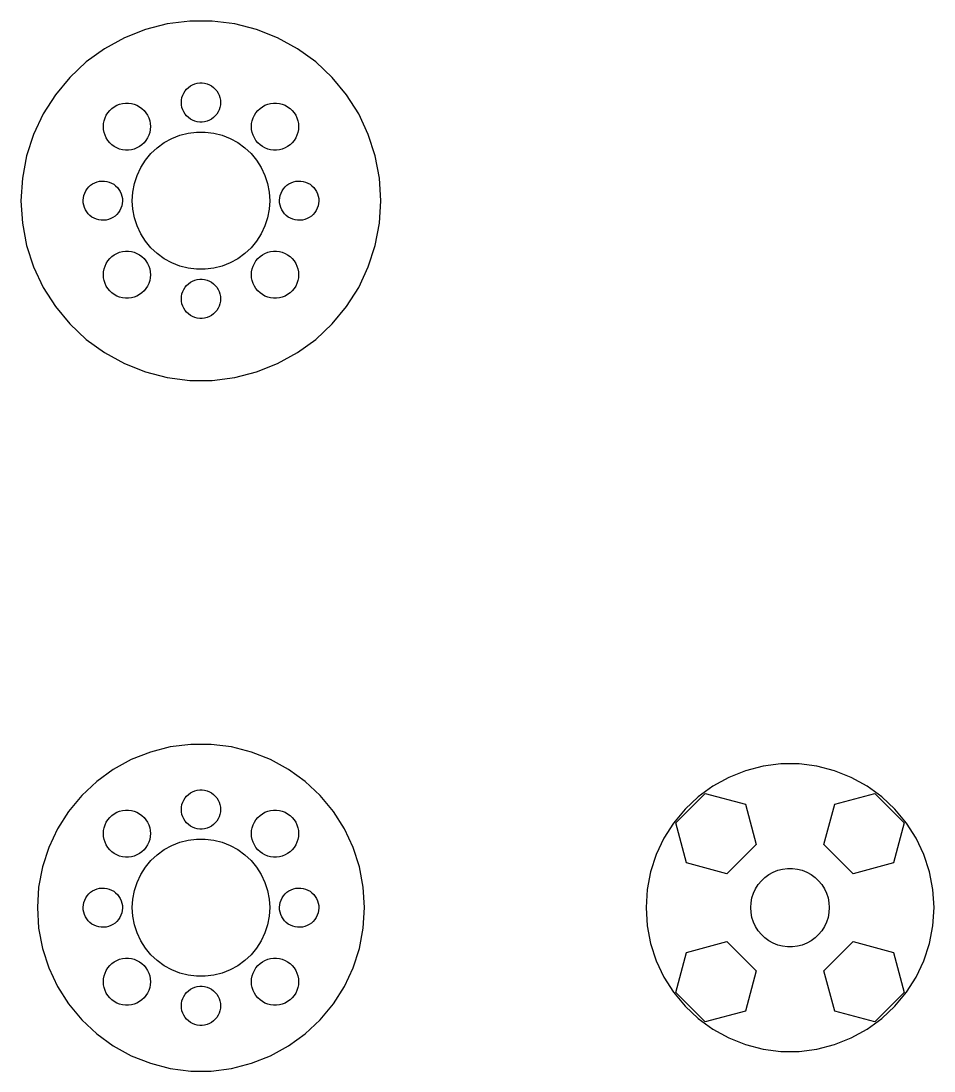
# Model space of a CAD drawing. Header units: metres. Extents: x -14 to 116, y 96 to 176.
# Drawn here: x 46.2 to 116, y 95.5 to 175.7 of the extents above; entities that cross this region are included whole.
import ezdxf

# ---------------------------------------------------------------- set-up
doc = ezdxf.new("R2010")
doc.units = ezdxf.units.M

msp = doc.modelspace()

# ---------------------------------------------------------------- linework, layer by layer
for p, q in [((59.1366, 175.723), (57.4235, 175.506)), ((60.8634, 175.723), (59.1366, 175.723)), ((62.5765, 175.506), (60.8634, 175.723)), ((55.751, 175.077), (54.1455, 174.441)), ((57.4235, 175.506), (55.751, 175.077)), ((64.249, 175.077), (62.5765, 175.506)), ((65.8545, 174.441), (64.249, 175.077)), ((54.1455, 174.441), (52.6324, 173.609)), ((67.3676, 173.609), (65.8545, 174.441)), ((52.6324, 173.609), (51.2354, 172.595)), ((68.7646, 172.595), (67.3676, 173.609)), ((51.2354, 172.595), (49.9767, 171.413)), ((70.0233, 171.413), (68.7646, 172.595)), ((49.9767, 171.413), (48.876, 170.082)), ((59.1963, 170.766), (59.3613, 170.857)), ((59.3613, 170.857), (59.5365, 170.927)), ((59.5365, 170.927), (59.7189, 170.973)), ((59.7189, 170.973), (59.9058, 170.997)), ((59.9058, 170.997), (60.0942, 170.997)), ((60.0942, 170.997), (60.2811, 170.973)), ((60.2811, 170.973), (60.4635, 170.927)), ((60.4635, 170.927), (60.6387, 170.857)), ((60.6387, 170.857), (60.8037, 170.766)), ((71.124, 170.082), (70.0233, 171.413)), ((48.876, 170.082), (47.9508, 168.624)), ((58.5471, 169.873), (58.6053, 170.052)), ((58.6053, 170.052), (58.6855, 170.223)), ((58.6855, 170.223), (58.7865, 170.382)), ((58.7865, 170.382), (58.9065, 170.527)), ((58.9065, 170.527), (59.0439, 170.656)), ((59.0439, 170.656), (59.1963, 170.766)), ((60.8037, 170.766), (60.9561, 170.656)), ((60.9561, 170.656), (61.0934, 170.527)), ((61.0934, 170.527), (61.2135, 170.382)), ((61.2135, 170.382), (61.3145, 170.223)), ((61.3145, 170.223), (61.3947, 170.052)), ((61.3947, 170.052), (61.4529, 169.873)), ((72.0492, 168.624), (71.124, 170.082)), ((53.3785, 169.177), (53.5766, 169.286)), ((53.5766, 169.286), (53.7868, 169.369)), ((53.7868, 169.369), (54.0057, 169.425)), ((54.0057, 169.425), (54.23, 169.453)), ((54.23, 169.453), (54.456, 169.453)), ((54.456, 169.453), (54.6803, 169.425)), ((54.6803, 169.425), (54.8992, 169.369)), ((54.8992, 169.369), (55.1094, 169.286)), ((55.1094, 169.286), (55.3075, 169.177)), ((58.5, 169.5), (58.5118, 169.688)), ((58.5118, 169.312), (58.5, 169.5)), ((58.5118, 169.688), (58.5471, 169.873)), ((58.5471, 169.127), (58.5118, 169.312)), ((61.4529, 169.873), (61.4882, 169.688)), ((61.4882, 169.312), (61.4529, 169.127)), ((61.4882, 169.688), (61.5, 169.5)), ((61.5, 169.5), (61.4882, 169.312)), ((64.6925, 169.177), (64.8906, 169.286)), ((64.8906, 169.286), (65.1008, 169.369)), ((65.1008, 169.369), (65.3197, 169.425)), ((65.3197, 169.425), (65.544, 169.453)), ((65.544, 169.453), (65.77, 169.453)), ((65.77, 169.453), (65.9943, 169.425)), ((65.9943, 169.425), (66.2132, 169.369)), ((66.2132, 169.369), (66.4234, 169.286)), ((66.4234, 169.286), (66.6215, 169.177)), ((47.9508, 168.624), (47.2156, 167.062)), ((52.6694, 168.32), (52.7656, 168.524)), ((52.7656, 168.524), (52.8868, 168.715)), ((52.8868, 168.715), (53.0309, 168.889)), ((53.0309, 168.889), (53.1956, 169.044)), ((53.1956, 169.044), (53.3785, 169.177)), ((55.3075, 169.177), (55.4904, 169.044)), ((55.4904, 169.044), (55.6551, 168.889)), ((55.6551, 168.889), (55.7992, 168.715)), ((55.7992, 168.715), (55.9203, 168.524)), ((55.9203, 168.524), (56.0166, 168.32)), ((58.6053, 168.948), (58.5471, 169.127)), ((58.6855, 168.777), (58.6053, 168.948)), ((58.7865, 168.618), (58.6855, 168.777)), ((58.9065, 168.473), (58.7865, 168.618)), ((59.0439, 168.344), (58.9065, 168.473)), ((61.0934, 168.473), (60.9561, 168.344)), ((61.2135, 168.618), (61.0934, 168.473)), ((61.3145, 168.777), (61.2135, 168.618)), ((61.3947, 168.948), (61.3145, 168.777)), ((61.4529, 169.127), (61.3947, 168.948)), ((63.9834, 168.32), (64.0797, 168.524)), ((64.0797, 168.524), (64.2008, 168.715)), ((64.2008, 168.715), (64.3448, 168.889)), ((64.3448, 168.889), (64.5096, 169.044)), ((64.5096, 169.044), (64.6925, 169.177)), ((66.6215, 169.177), (66.8044, 169.044)), ((66.8044, 169.044), (66.9691, 168.889)), ((66.9691, 168.889), (67.1132, 168.715)), ((67.1132, 168.715), (67.2343, 168.524)), ((67.2343, 168.524), (67.3306, 168.32)), ((72.7844, 167.062), (72.0492, 168.624)), ((52.543, 167.657), (52.5572, 167.883)), ((52.5572, 167.431), (52.543, 167.657)), ((52.5572, 167.883), (52.5995, 168.105)), ((52.5995, 168.105), (52.6694, 168.32)), ((56.0166, 168.32), (56.0864, 168.105)), ((56.0864, 168.105), (56.1288, 167.883)), ((56.1288, 167.883), (56.143, 167.657)), ((56.143, 167.657), (56.1288, 167.431)), ((59.1963, 168.234), (59.0439, 168.344)), ((59.3613, 168.143), (59.1963, 168.234)), ((59.5365, 168.073), (59.3613, 168.143)), ((59.7189, 168.027), (59.5365, 168.073)), ((59.9058, 168.003), (59.7189, 168.027)), ((60.0942, 168.003), (59.9058, 168.003)), ((60.2811, 168.027), (60.0942, 168.003)), ((60.4635, 168.073), (60.2811, 168.027)), ((60.6387, 168.143), (60.4635, 168.073)), ((60.8037, 168.234), (60.6387, 168.143)), ((60.9561, 168.344), (60.8037, 168.234)), ((63.857, 167.657), (63.8712, 167.883)), ((63.8712, 167.431), (63.857, 167.657)), ((63.8712, 167.883), (63.9135, 168.105)), ((63.9135, 168.105), (63.9834, 168.32)), ((67.3306, 168.32), (67.4005, 168.105)), ((67.4005, 168.105), (67.4428, 167.883)), ((67.4428, 167.883), (67.457, 167.657)), ((67.457, 167.657), (67.4428, 167.431)), ((47.2156, 167.062), (46.682, 165.419)), ((52.5995, 167.209), (52.5572, 167.431)), ((52.6694, 166.994), (52.5995, 167.209)), ((52.7656, 166.79), (52.6694, 166.994)), ((56.0166, 166.994), (55.9203, 166.79)), ((56.0864, 167.209), (56.0166, 166.994)), ((56.1288, 167.431), (56.0864, 167.209)), ((57.7646, 166.75), (58.3777, 166.993)), ((58.3777, 166.993), (59.0163, 167.157)), ((59.0163, 167.157), (59.6703, 167.24)), ((59.6703, 167.24), (60.3297, 167.24)), ((60.3297, 167.24), (60.9837, 167.157)), ((60.9837, 167.157), (61.6223, 166.993)), ((61.6223, 166.993), (62.2353, 166.75)), ((63.9135, 167.209), (63.8712, 167.431)), ((63.9834, 166.994), (63.9135, 167.209)), ((64.0797, 166.79), (63.9834, 166.994)), ((67.3306, 166.994), (67.2343, 166.79)), ((67.4005, 167.209), (67.3306, 166.994)), ((67.4428, 167.431), (67.4005, 167.209)), ((73.318, 165.419), (72.7844, 167.062)), ((52.8868, 166.599), (52.7656, 166.79)), ((53.0309, 166.425), (52.8868, 166.599)), ((53.1956, 166.27), (53.0309, 166.425)), ((53.3785, 166.137), (53.1956, 166.27)), ((53.5766, 166.028), (53.3785, 166.137)), ((53.7868, 165.945), (53.5766, 166.028)), ((55.1094, 166.028), (54.8992, 165.945)), ((55.3075, 166.137), (55.1094, 166.028)), ((55.4904, 166.27), (55.3075, 166.137)), ((55.6551, 166.425), (55.4904, 166.27)), ((55.7992, 166.599), (55.6551, 166.425)), ((55.9203, 166.79), (55.7992, 166.599)), ((56.1729, 165.594), (56.6535, 166.045)), ((56.6535, 166.045), (57.1869, 166.433)), ((57.1869, 166.433), (57.7646, 166.75)), ((62.2353, 166.75), (62.8131, 166.433)), ((62.8131, 166.433), (63.3465, 166.045)), ((63.3465, 166.045), (63.8271, 165.594)), ((64.2008, 166.599), (64.0797, 166.79)), ((64.3448, 166.425), (64.2008, 166.599)), ((64.5096, 166.27), (64.3448, 166.425)), ((64.6925, 166.137), (64.5096, 166.27)), ((64.8906, 166.028), (64.6925, 166.137)), ((65.1008, 165.945), (64.8906, 166.028)), ((66.4234, 166.028), (66.2132, 165.945)), ((66.6215, 166.137), (66.4234, 166.028)), ((66.8044, 166.27), (66.6215, 166.137)), ((66.9691, 166.425), (66.8044, 166.27)), ((67.1132, 166.599), (66.9691, 166.425)), ((67.2343, 166.79), (67.1132, 166.599)), ((46.682, 165.419), (46.3584, 163.723)), ((54.0057, 165.889), (53.7868, 165.945)), ((54.23, 165.861), (54.0057, 165.889)), ((54.456, 165.861), (54.23, 165.861)), ((54.6803, 165.889), (54.456, 165.861)), ((54.8992, 165.945), (54.6803, 165.889)), ((55.7527, 165.086), (56.1729, 165.594)), ((63.8271, 165.594), (64.2473, 165.086)), ((65.3197, 165.889), (65.1008, 165.945)), ((65.544, 165.861), (65.3197, 165.889)), ((65.77, 165.861), (65.544, 165.861)), ((65.9943, 165.889), (65.77, 165.861)), ((66.2132, 165.945), (65.9943, 165.889)), ((73.6416, 163.723), (73.318, 165.419)), ((55.1187, 163.933), (55.3994, 164.529)), ((55.3994, 164.529), (55.7527, 165.086)), ((64.2473, 165.086), (64.6006, 164.529)), ((64.6006, 164.529), (64.8813, 163.933)), ((46.3584, 163.723), (46.25, 162)), ((54.9149, 163.306), (55.1187, 163.933)), ((64.8813, 163.933), (65.0851, 163.306)), ((73.75, 162), (73.6416, 163.723)), ((51.201, 162.75), (51.3052, 162.907)), ((51.3052, 162.907), (51.4283, 163.049)), ((51.4283, 163.049), (51.5683, 163.176)), ((51.5683, 163.176), (51.723, 163.283)), ((51.723, 163.283), (51.8899, 163.37)), ((51.8899, 163.37), (52.0665, 163.436)), ((52.0665, 163.436), (52.2498, 163.479)), ((52.2498, 163.479), (52.4372, 163.499)), ((52.4372, 163.499), (52.6255, 163.495)), ((52.6255, 163.495), (52.8119, 163.467)), ((52.8119, 163.467), (52.9933, 163.417)), ((52.9933, 163.417), (53.1669, 163.344)), ((53.1669, 163.344), (53.3301, 163.249)), ((53.3301, 163.249), (53.4801, 163.135)), ((53.4801, 163.135), (53.6147, 163.004)), ((53.6147, 163.004), (53.7317, 162.856)), ((53.7317, 162.856), (53.8293, 162.695)), ((54.7914, 162.658), (54.9149, 163.306)), ((65.0851, 163.306), (65.2086, 162.658)), ((66.201, 162.75), (66.3052, 162.907)), ((66.3052, 162.907), (66.4283, 163.049)), ((66.4283, 163.049), (66.5683, 163.176)), ((66.5683, 163.176), (66.723, 163.283)), ((66.723, 163.283), (66.8899, 163.37)), ((66.8899, 163.37), (67.0665, 163.436)), ((67.0665, 163.436), (67.2498, 163.479)), ((67.2498, 163.479), (67.4372, 163.499)), ((67.4372, 163.499), (67.6255, 163.495)), ((67.6255, 163.495), (67.8119, 163.467)), ((67.8119, 163.467), (67.9933, 163.417)), ((67.9933, 163.417), (68.1669, 163.344)), ((68.1669, 163.344), (68.3301, 163.249)), ((68.3301, 163.249), (68.4801, 163.135)), ((68.4801, 163.135), (68.6147, 163.004)), ((68.6147, 163.004), (68.7317, 162.856)), ((68.7317, 162.856), (68.8293, 162.695)), ((51.0003, 162.031), (51.0161, 162.219)), ((51.0082, 161.843), (51.0003, 162.031)), ((51.0161, 162.219), (51.0553, 162.403)), ((51.0553, 162.403), (51.1172, 162.581)), ((51.1172, 162.581), (51.201, 162.75)), ((53.8293, 162.695), (53.9059, 162.523)), ((53.9059, 162.523), (53.9604, 162.343)), ((53.9604, 162.343), (53.9918, 162.157)), ((53.9918, 162.157), (53.9997, 161.969)), ((54.75, 162), (54.7914, 162.658)), ((65.2086, 162.658), (65.25, 162)), ((66.0003, 162.031), (66.0161, 162.219)), ((66.0082, 161.843), (66.0003, 162.031)), ((66.0161, 162.219), (66.0553, 162.403)), ((66.0553, 162.403), (66.1172, 162.581)), ((66.1172, 162.581), (66.201, 162.75)), ((68.8293, 162.695), (68.9059, 162.523)), ((68.9059, 162.523), (68.9604, 162.343)), ((68.9604, 162.343), (68.9918, 162.157)), ((68.9918, 162.157), (68.9997, 161.969)), ((46.25, 162), (46.3584, 160.277)), ((51.0396, 161.657), (51.0082, 161.843)), ((51.0941, 161.477), (51.0396, 161.657)), ((51.1707, 161.305), (51.0941, 161.477)), ((51.2683, 161.144), (51.1707, 161.305)), ((53.799, 161.25), (53.6948, 161.093)), ((53.8828, 161.419), (53.799, 161.25)), ((53.9447, 161.597), (53.8828, 161.419)), ((53.9839, 161.781), (53.9447, 161.597)), ((53.9997, 161.969), (53.9839, 161.781)), ((54.7914, 161.342), (54.75, 162)), ((54.9149, 160.694), (54.7914, 161.342)), ((65.2086, 161.342), (65.0851, 160.694)), ((65.25, 162), (65.2086, 161.342)), ((66.0396, 161.657), (66.0082, 161.843)), ((66.0941, 161.477), (66.0396, 161.657)), ((66.1707, 161.305), (66.0941, 161.477)), ((66.2683, 161.144), (66.1707, 161.305)), ((68.799, 161.25), (68.6948, 161.093)), ((68.8828, 161.419), (68.799, 161.25)), ((68.9447, 161.597), (68.8828, 161.419)), ((68.9839, 161.781), (68.9447, 161.597)), ((68.9997, 161.969), (68.9839, 161.781)), ((73.6416, 160.277), (73.75, 162)), ((51.3853, 160.996), (51.2683, 161.144)), ((51.5199, 160.865), (51.3853, 160.996)), ((51.6699, 160.751), (51.5199, 160.865)), ((51.833, 160.656), (51.6699, 160.751)), ((52.0067, 160.583), (51.833, 160.656)), ((52.1881, 160.533), (52.0067, 160.583)), ((52.3745, 160.505), (52.1881, 160.533)), ((52.5628, 160.501), (52.3745, 160.505)), ((52.7502, 160.521), (52.5628, 160.501)), ((52.9335, 160.564), (52.7502, 160.521)), ((53.1101, 160.63), (52.9335, 160.564)), ((53.277, 160.717), (53.1101, 160.63)), ((53.4317, 160.824), (53.277, 160.717)), ((53.5717, 160.951), (53.4317, 160.824)), ((53.6948, 161.093), (53.5717, 160.951)), ((55.1187, 160.067), (54.9149, 160.694)), ((65.0851, 160.694), (64.8813, 160.067)), ((66.3853, 160.996), (66.2683, 161.144)), ((66.5199, 160.865), (66.3853, 160.996)), ((66.6699, 160.751), (66.5199, 160.865)), ((66.833, 160.656), (66.6699, 160.751)), ((67.0067, 160.583), (66.833, 160.656)), ((67.1881, 160.533), (67.0067, 160.583)), ((67.3745, 160.505), (67.1881, 160.533)), ((67.5628, 160.501), (67.3745, 160.505)), ((67.7502, 160.521), (67.5628, 160.501)), ((67.9335, 160.564), (67.7502, 160.521)), ((68.1101, 160.63), (67.9335, 160.564)), ((68.277, 160.717), (68.1101, 160.63)), ((68.4317, 160.824), (68.277, 160.717)), ((68.5717, 160.951), (68.4317, 160.824)), ((68.6948, 161.093), (68.5717, 160.951)), ((46.3584, 160.277), (46.682, 158.581)), ((55.3994, 159.471), (55.1187, 160.067)), ((64.8813, 160.067), (64.6006, 159.471)), ((73.318, 158.581), (73.6416, 160.277)), ((55.7527, 158.914), (55.3994, 159.471)), ((56.1729, 158.406), (55.7527, 158.914)), ((64.2473, 158.914), (63.8271, 158.406)), ((64.6006, 159.471), (64.2473, 158.914)), ((46.682, 158.581), (47.2156, 156.938)), ((53.5766, 157.972), (53.7868, 158.055)), ((53.7868, 158.055), (54.0057, 158.111)), ((54.0057, 158.111), (54.23, 158.139)), ((54.23, 158.139), (54.456, 158.139)), ((54.456, 158.139), (54.6803, 158.111)), ((54.6803, 158.111), (54.8992, 158.055)), ((54.8992, 158.055), (55.1094, 157.972)), ((56.6535, 157.955), (56.1729, 158.406)), ((63.8271, 158.406), (63.3465, 157.955)), ((64.8906, 157.972), (65.1008, 158.055)), ((65.1008, 158.055), (65.3197, 158.111)), ((65.3197, 158.111), (65.544, 158.139)), ((65.544, 158.139), (65.77, 158.139)), ((65.77, 158.139), (65.9943, 158.111)), ((65.9943, 158.111), (66.2132, 158.055)), ((66.2132, 158.055), (66.4234, 157.972)), ((72.7844, 156.938), (73.318, 158.581)), ((52.6694, 157.006), (52.7656, 157.21)), ((52.7656, 157.21), (52.8868, 157.401)), ((52.8868, 157.401), (53.0309, 157.575)), ((53.0309, 157.575), (53.1956, 157.73)), ((53.1956, 157.73), (53.3785, 157.863)), ((53.3785, 157.863), (53.5766, 157.972)), ((55.1094, 157.972), (55.3075, 157.863)), ((55.3075, 157.863), (55.4904, 157.73)), ((55.4904, 157.73), (55.6551, 157.575)), ((55.6551, 157.575), (55.7992, 157.401)), ((55.7992, 157.401), (55.9203, 157.21)), ((55.9203, 157.21), (56.0166, 157.006)), ((57.1869, 157.567), (56.6535, 157.955)), ((57.7646, 157.25), (57.1869, 157.567)), ((58.3777, 157.007), (57.7646, 157.25)), ((62.2353, 157.25), (61.6223, 157.007)), ((62.8131, 157.567), (62.2353, 157.25)), ((63.3465, 157.955), (62.8131, 157.567)), ((63.9834, 157.006), (64.0797, 157.21)), ((64.0797, 157.21), (64.2008, 157.401)), ((64.2008, 157.401), (64.3448, 157.575)), ((64.3448, 157.575), (64.5096, 157.73)), ((64.5096, 157.73), (64.6925, 157.863)), ((64.6925, 157.863), (64.8906, 157.972)), ((66.4234, 157.972), (66.6215, 157.863)), ((66.6215, 157.863), (66.8044, 157.73)), ((66.8044, 157.73), (66.9691, 157.575)), ((66.9691, 157.575), (67.1132, 157.401)), ((67.1132, 157.401), (67.2343, 157.21)), ((67.2343, 157.21), (67.3306, 157.006)), ((47.2156, 156.938), (47.9508, 155.376)), ((52.543, 156.343), (52.5572, 156.569)), ((52.5572, 156.569), (52.5995, 156.791)), ((52.5995, 156.791), (52.6694, 157.006)), ((56.0166, 157.006), (56.0864, 156.791)), ((56.0864, 156.791), (56.1288, 156.569)), ((56.1288, 156.569), (56.143, 156.343)), ((59.0163, 156.843), (58.3777, 157.007)), ((59.6703, 156.76), (59.0163, 156.843)), ((60.3297, 156.76), (59.6703, 156.76)), ((60.9837, 156.843), (60.3297, 156.76)), ((61.6223, 157.007), (60.9837, 156.843)), ((63.857, 156.343), (63.8712, 156.569)), ((63.8712, 156.569), (63.9135, 156.791)), ((63.9135, 156.791), (63.9834, 157.006)), ((67.3306, 157.006), (67.4005, 156.791)), ((67.4005, 156.791), (67.4428, 156.569)), ((67.4428, 156.569), (67.457, 156.343)), ((72.0492, 155.376), (72.7844, 156.938)), ((52.5572, 156.117), (52.543, 156.343)), ((52.5995, 155.895), (52.5572, 156.117)), ((52.6694, 155.68), (52.5995, 155.895)), ((52.7656, 155.476), (52.6694, 155.68)), ((56.0166, 155.68), (55.9203, 155.476)), ((56.0864, 155.895), (56.0166, 155.68)), ((56.1288, 156.117), (56.0864, 155.895)), ((56.143, 156.343), (56.1288, 156.117)), ((58.9065, 155.527), (59.0439, 155.656)), ((59.0439, 155.656), (59.1963, 155.766)), ((59.1963, 155.766), (59.3613, 155.857)), ((59.3613, 155.857), (59.5365, 155.927)), ((59.5365, 155.927), (59.7189, 155.973)), ((59.7189, 155.973), (59.9058, 155.997)), ((59.9058, 155.997), (60.0942, 155.997)), ((60.0942, 155.997), (60.2811, 155.973)), ((60.2811, 155.973), (60.4635, 155.927)), ((60.4635, 155.927), (60.6387, 155.857)), ((60.6387, 155.857), (60.8037, 155.766)), ((60.8037, 155.766), (60.9561, 155.656)), ((60.9561, 155.656), (61.0934, 155.527)), ((63.8712, 156.117), (63.857, 156.343)), ((63.9135, 155.895), (63.8712, 156.117)), ((63.9834, 155.68), (63.9135, 155.895)), ((64.0797, 155.476), (63.9834, 155.68)), ((67.3306, 155.68), (67.2343, 155.476)), ((67.4005, 155.895), (67.3306, 155.68)), ((67.4428, 156.117), (67.4005, 155.895)), ((67.457, 156.343), (67.4428, 156.117)), ((47.9508, 155.376), (48.876, 153.918)), ((52.8868, 155.285), (52.7656, 155.476)), ((53.0309, 155.111), (52.8868, 155.285)), ((53.1956, 154.956), (53.0309, 155.111)), ((53.3785, 154.823), (53.1956, 154.956)), ((53.5766, 154.714), (53.3785, 154.823)), ((55.3075, 154.823), (55.1094, 154.714)), ((55.4904, 154.956), (55.3075, 154.823)), ((55.6551, 155.111), (55.4904, 154.956)), ((55.7992, 155.285), (55.6551, 155.111)), ((55.9203, 155.476), (55.7992, 155.285)), ((58.5118, 154.688), (58.5471, 154.873)), ((58.5471, 154.873), (58.6053, 155.052)), ((58.6053, 155.052), (58.6855, 155.223)), ((58.6855, 155.223), (58.7865, 155.382)), ((58.7865, 155.382), (58.9065, 155.527)), ((61.0934, 155.527), (61.2135, 155.382)), ((61.2135, 155.382), (61.3145, 155.223)), ((61.3145, 155.223), (61.3947, 155.052)), ((61.3947, 155.052), (61.4529, 154.873)), ((61.4529, 154.873), (61.4882, 154.688)), ((64.2008, 155.285), (64.0797, 155.476)), ((64.3448, 155.111), (64.2008, 155.285)), ((64.5096, 154.956), (64.3448, 155.111)), ((64.6925, 154.823), (64.5096, 154.956)), ((64.8906, 154.714), (64.6925, 154.823)), ((66.6215, 154.823), (66.4234, 154.714)), ((66.8044, 154.956), (66.6215, 154.823)), ((66.9691, 155.111), (66.8044, 154.956)), ((67.1132, 155.285), (66.9691, 155.111)), ((67.2343, 155.476), (67.1132, 155.285)), ((71.124, 153.918), (72.0492, 155.376)), ((53.7868, 154.631), (53.5766, 154.714)), ((54.0057, 154.575), (53.7868, 154.631)), ((54.23, 154.547), (54.0057, 154.575)), ((54.456, 154.547), (54.23, 154.547)), ((54.6803, 154.575), (54.456, 154.547)), ((54.8992, 154.631), (54.6803, 154.575)), ((55.1094, 154.714), (54.8992, 154.631)), ((58.5, 154.5), (58.5118, 154.688)), ((58.5118, 154.312), (58.5, 154.5)), ((58.5471, 154.127), (58.5118, 154.312)), ((58.6053, 153.948), (58.5471, 154.127)), ((61.4529, 154.127), (61.3947, 153.948)), ((61.4882, 154.312), (61.4529, 154.127)), ((61.4882, 154.688), (61.5, 154.5)), ((61.5, 154.5), (61.4882, 154.312)), ((65.1008, 154.631), (64.8906, 154.714)), ((65.3197, 154.575), (65.1008, 154.631)), ((65.544, 154.547), (65.3197, 154.575)), ((65.77, 154.547), (65.544, 154.547)), ((65.9943, 154.575), (65.77, 154.547)), ((66.2132, 154.631), (65.9943, 154.575)), ((66.4234, 154.714), (66.2132, 154.631)), ((48.876, 153.918), (49.9767, 152.587)), ((58.6855, 153.777), (58.6053, 153.948)), ((58.7865, 153.618), (58.6855, 153.777)), ((58.9065, 153.473), (58.7865, 153.618)), ((59.0439, 153.344), (58.9065, 153.473)), ((59.1963, 153.234), (59.0439, 153.344)), ((59.3613, 153.143), (59.1963, 153.234)), ((60.8037, 153.234), (60.6387, 153.143)), ((60.9561, 153.344), (60.8037, 153.234)), ((61.0934, 153.473), (60.9561, 153.344)), ((61.2135, 153.618), (61.0934, 153.473)), ((61.3145, 153.777), (61.2135, 153.618)), ((61.3947, 153.948), (61.3145, 153.777)), ((70.0233, 152.587), (71.124, 153.918)), ((49.9767, 152.587), (51.2354, 151.405)), ((59.5365, 153.073), (59.3613, 153.143)), ((59.7189, 153.027), (59.5365, 153.073)), ((59.9058, 153.003), (59.7189, 153.027)), ((60.0942, 153.003), (59.9058, 153.003)), ((60.2811, 153.027), (60.0942, 153.003)), ((60.4635, 153.073), (60.2811, 153.027)), ((60.6387, 153.143), (60.4635, 153.073)), ((68.7646, 151.405), (70.0233, 152.587)), ((51.2354, 151.405), (52.6324, 150.391)), ((67.3676, 150.391), (68.7646, 151.405)), ((52.6324, 150.391), (54.1455, 149.559)), ((65.8545, 149.559), (67.3676, 150.391)), ((54.1455, 149.559), (55.751, 148.923)), ((64.249, 148.923), (65.8545, 149.559)), ((55.751, 148.923), (57.4235, 148.494)), ((57.4235, 148.494), (59.1366, 148.277)), ((60.8634, 148.277), (62.5765, 148.494)), ((62.5765, 148.494), (64.249, 148.923)), ((59.1366, 148.277), (60.8634, 148.277)), ((59.2151, 120.475), (57.6577, 120.279)), ((60.7849, 120.475), (59.2151, 120.475)), ((62.3423, 120.279), (60.7849, 120.475)), ((56.1373, 119.888), (54.6777, 119.31)), ((57.6577, 120.279), (56.1373, 119.888)), ((63.8627, 119.888), (62.3423, 120.279)), ((65.3222, 119.31), (63.8627, 119.888)), ((54.6777, 119.31), (53.3022, 118.554)), ((66.6978, 118.554), (65.3222, 119.31)), ((102.939, 118.805), (101.601, 118.462)), ((104.309, 118.978), (102.939, 118.805)), ((105.691, 118.978), (104.309, 118.978)), ((107.061, 118.805), (105.691, 118.978)), ((108.399, 118.462), (107.061, 118.805)), ((53.3022, 118.554), (52.0322, 117.631)), ((67.9678, 117.631), (66.6978, 118.554)), ((100.316, 117.953), (99.1059, 117.288)), ((101.601, 118.462), (100.316, 117.953)), ((109.684, 117.953), (108.399, 118.462)), ((110.894, 117.288), (109.684, 117.953)), ((52.0322, 117.631), (50.8879, 116.557)), ((69.1121, 116.557), (67.9678, 117.631)), ((99.1059, 117.288), (97.9883, 116.476)), ((112.012, 116.476), (110.894, 117.288)), ((50.8879, 116.557), (49.8873, 115.347)), ((58.6855, 116.223), (58.7865, 116.382)), ((58.7865, 116.382), (58.9065, 116.527)), ((58.9065, 116.527), (59.0439, 116.656)), ((59.0439, 116.656), (59.1963, 116.766)), ((59.1963, 116.766), (59.3613, 116.857)), ((59.3613, 116.857), (59.5365, 116.927)), ((59.5365, 116.927), (59.7189, 116.973)), ((59.7189, 116.973), (59.9058, 116.997)), ((59.9058, 116.997), (60.0942, 116.997)), ((60.0942, 116.997), (60.2811, 116.973)), ((60.2811, 116.973), (60.4635, 116.927)), ((60.4635, 116.927), (60.6387, 116.857)), ((60.6387, 116.857), (60.8037, 116.766)), ((60.8037, 116.766), (60.9561, 116.656)), ((60.9561, 116.656), (61.0934, 116.527)), ((61.0934, 116.527), (61.2135, 116.382)), ((61.2135, 116.382), (61.3145, 116.223)), ((70.1127, 115.347), (69.1121, 116.557)), ((96.2776, 114.478), (98.5216, 116.722)), ((97.9883, 116.476), (96.9813, 115.53)), ((98.5216, 116.722), (101.587, 115.901)), ((108.413, 115.901), (111.478, 116.722)), ((111.478, 116.722), (113.722, 114.478)), ((113.019, 115.53), (112.012, 116.476)), ((58.5, 115.5), (58.5118, 115.688)), ((58.5118, 115.312), (58.5, 115.5)), ((58.5118, 115.688), (58.5471, 115.873)), ((58.5471, 115.873), (58.6053, 116.052)), ((58.6053, 116.052), (58.6855, 116.223)), ((61.3145, 116.223), (61.3947, 116.052)), ((61.3947, 116.052), (61.4529, 115.873)), ((61.4529, 115.873), (61.4882, 115.688)), ((61.4882, 115.688), (61.5, 115.5)), ((61.5, 115.5), (61.4882, 115.312)), ((96.9813, 115.53), (96.1008, 114.466)), ((101.587, 115.901), (102.408, 112.836)), ((107.592, 112.836), (108.413, 115.901)), ((113.899, 114.466), (113.019, 115.53)), ((49.8873, 115.347), (49.0462, 114.022)), ((52.7656, 114.524), (52.8868, 114.715)), ((52.8868, 114.715), (53.0309, 114.889)), ((53.0309, 114.889), (53.1956, 115.044)), ((53.1956, 115.044), (53.3785, 115.177)), ((53.3785, 115.177), (53.5766, 115.286)), ((53.5766, 115.286), (53.7868, 115.369)), ((53.7868, 115.369), (54.0057, 115.425)), ((54.0057, 115.425), (54.23, 115.453)), ((54.23, 115.453), (54.456, 115.453)), ((54.456, 115.453), (54.6803, 115.425)), ((54.6803, 115.425), (54.8992, 115.369)), ((54.8992, 115.369), (55.1094, 115.286)), ((55.1094, 115.286), (55.3075, 115.177)), ((55.3075, 115.177), (55.4904, 115.044)), ((55.4904, 115.044), (55.6551, 114.889)), ((55.6551, 114.889), (55.7992, 114.715)), ((55.7992, 114.715), (55.9203, 114.524)), ((58.5471, 115.127), (58.5118, 115.312)), ((58.6053, 114.948), (58.5471, 115.127)), ((58.6855, 114.777), (58.6053, 114.948)), ((58.7865, 114.618), (58.6855, 114.777)), ((61.3145, 114.777), (61.2135, 114.618)), ((61.3947, 114.948), (61.3145, 114.777)), ((61.4529, 115.127), (61.3947, 114.948)), ((61.4882, 115.312), (61.4529, 115.127)), ((64.0797, 114.524), (64.2008, 114.715)), ((64.2008, 114.715), (64.3448, 114.889)), ((64.3448, 114.889), (64.5096, 115.044)), ((64.5096, 115.044), (64.6925, 115.177)), ((64.6925, 115.177), (64.8906, 115.286)), ((64.8906, 115.286), (65.1008, 115.369)), ((65.1008, 115.369), (65.3197, 115.425)), ((65.3197, 115.425), (65.544, 115.453)), ((65.544, 115.453), (65.77, 115.453)), ((65.77, 115.453), (65.9943, 115.425)), ((65.9943, 115.425), (66.2132, 115.369)), ((66.2132, 115.369), (66.4234, 115.286)), ((66.4234, 115.286), (66.6215, 115.177)), ((66.6215, 115.177), (66.8044, 115.044)), ((66.8044, 115.044), (66.9691, 114.889)), ((66.9691, 114.889), (67.1132, 114.715)), ((67.1132, 114.715), (67.2343, 114.524)), ((70.9538, 114.022), (70.1127, 115.347)), ((49.0462, 114.022), (48.3778, 112.602)), ((52.543, 113.657), (52.5572, 113.883)), ((52.5572, 113.883), (52.5995, 114.105)), ((52.5995, 114.105), (52.6694, 114.32)), ((52.6694, 114.32), (52.7656, 114.524)), ((55.9203, 114.524), (56.0166, 114.32)), ((56.0166, 114.32), (56.0864, 114.105)), ((56.0864, 114.105), (56.1288, 113.883)), ((56.1288, 113.883), (56.143, 113.657)), ((58.9065, 114.473), (58.7865, 114.618)), ((59.0439, 114.344), (58.9065, 114.473)), ((59.1963, 114.234), (59.0439, 114.344)), ((59.3613, 114.143), (59.1963, 114.234)), ((59.5365, 114.073), (59.3613, 114.143)), ((59.7189, 114.027), (59.5365, 114.073)), ((59.9058, 114.003), (59.7189, 114.027)), ((60.0942, 114.003), (59.9058, 114.003)), ((60.2811, 114.027), (60.0942, 114.003)), ((60.4635, 114.073), (60.2811, 114.027)), ((60.6387, 114.143), (60.4635, 114.073)), ((60.8037, 114.234), (60.6387, 114.143)), ((60.9561, 114.344), (60.8037, 114.234)), ((61.0934, 114.473), (60.9561, 114.344)), ((61.2135, 114.618), (61.0934, 114.473)), ((63.857, 113.657), (63.8712, 113.883)), ((63.8712, 113.883), (63.9135, 114.105)), ((63.9135, 114.105), (63.9834, 114.32)), ((63.9834, 114.32), (64.0797, 114.524)), ((67.2343, 114.524), (67.3306, 114.32)), ((67.3306, 114.32), (67.4005, 114.105)), ((67.4005, 114.105), (67.4428, 113.883)), ((67.4428, 113.883), (67.457, 113.657)), ((71.6222, 112.602), (70.9538, 114.022)), ((96.1008, 114.466), (95.3606, 113.299)), ((97.099, 111.413), (96.2776, 114.478)), ((113.722, 114.478), (112.901, 111.413)), ((114.639, 113.299), (113.899, 114.466)), ((52.5572, 113.431), (52.543, 113.657)), ((52.5995, 113.209), (52.5572, 113.431)), ((52.6694, 112.994), (52.5995, 113.209)), ((56.0864, 113.209), (56.0166, 112.994)), ((56.1288, 113.431), (56.0864, 113.209)), ((56.143, 113.657), (56.1288, 113.431)), ((58.3777, 112.993), (59.0163, 113.157)), ((59.0163, 113.157), (59.6703, 113.24)), ((59.6703, 113.24), (60.3297, 113.24)), ((60.3297, 113.24), (60.9837, 113.157)), ((60.9837, 113.157), (61.6223, 112.993)), ((63.8712, 113.431), (63.857, 113.657)), ((63.9135, 113.209), (63.8712, 113.431)), ((63.9834, 112.994), (63.9135, 113.209)), ((67.4005, 113.209), (67.3306, 112.994)), ((67.4428, 113.431), (67.4005, 113.209)), ((67.457, 113.657), (67.4428, 113.431)), ((95.3606, 113.299), (94.7725, 112.049)), ((115.228, 112.049), (114.639, 113.299)), ((48.3778, 112.602), (47.8927, 111.109)), ((52.7656, 112.79), (52.6694, 112.994)), ((52.8868, 112.599), (52.7656, 112.79)), ((53.0309, 112.425), (52.8868, 112.599)), ((53.1956, 112.27), (53.0309, 112.425)), ((55.6551, 112.425), (55.4904, 112.27)), ((55.7992, 112.599), (55.6551, 112.425)), ((55.9203, 112.79), (55.7992, 112.599)), ((56.0166, 112.994), (55.9203, 112.79)), ((56.6535, 112.045), (57.1869, 112.433)), ((57.1869, 112.433), (57.7646, 112.75)), ((57.7646, 112.75), (58.3777, 112.993)), ((61.6223, 112.993), (62.2353, 112.75)), ((62.2353, 112.75), (62.8131, 112.433)), ((62.8131, 112.433), (63.3465, 112.045)), ((64.0797, 112.79), (63.9834, 112.994)), ((64.2008, 112.599), (64.0797, 112.79)), ((64.3448, 112.425), (64.2008, 112.599)), ((64.5096, 112.27), (64.3448, 112.425)), ((66.9691, 112.425), (66.8044, 112.27)), ((67.1132, 112.599), (66.9691, 112.425)), ((67.2343, 112.79), (67.1132, 112.599)), ((67.3306, 112.994), (67.2343, 112.79)), ((72.1073, 111.109), (71.6222, 112.602)), ((102.408, 112.836), (100.164, 110.592)), ((109.836, 110.592), (107.592, 112.836)), ((53.3785, 112.137), (53.1956, 112.27)), ((53.5766, 112.028), (53.3785, 112.137)), ((53.7868, 111.945), (53.5766, 112.028)), ((54.0057, 111.889), (53.7868, 111.945)), ((54.23, 111.861), (54.0057, 111.889)), ((54.456, 111.861), (54.23, 111.861)), ((54.6803, 111.889), (54.456, 111.861)), ((54.8992, 111.945), (54.6803, 111.889)), ((55.1094, 112.028), (54.8992, 111.945)), ((55.3075, 112.137), (55.1094, 112.028)), ((55.4904, 112.27), (55.3075, 112.137)), ((55.7527, 111.086), (56.1729, 111.594)), ((56.1729, 111.594), (56.6535, 112.045)), ((63.3465, 112.045), (63.8271, 111.594)), ((63.8271, 111.594), (64.2473, 111.086)), ((64.6925, 112.137), (64.5096, 112.27)), ((64.8906, 112.028), (64.6925, 112.137)), ((65.1008, 111.945), (64.8906, 112.028)), ((65.3197, 111.889), (65.1008, 111.945)), ((65.544, 111.861), (65.3197, 111.889)), ((65.77, 111.861), (65.544, 111.861)), ((65.9943, 111.889), (65.77, 111.861)), ((66.2132, 111.945), (65.9943, 111.889)), ((66.4234, 112.028), (66.2132, 111.945)), ((66.6215, 112.137), (66.4234, 112.028)), ((66.8044, 112.27), (66.6215, 112.137)), ((94.7725, 112.049), (94.3456, 110.736)), ((115.654, 110.736), (115.228, 112.049)), ((47.8927, 111.109), (47.5986, 109.567)), ((55.3994, 110.529), (55.7527, 111.086)), ((64.2473, 111.086), (64.6006, 110.529)), ((72.4014, 109.567), (72.1073, 111.109)), ((94.3456, 110.736), (94.0867, 109.379)), ((100.164, 110.592), (97.099, 111.413)), ((103.393, 110.533), (103.723, 110.714)), ((103.723, 110.714), (104.073, 110.853)), ((104.073, 110.853), (104.438, 110.947)), ((104.438, 110.947), (104.812, 110.994)), ((104.812, 110.994), (105.188, 110.994)), ((105.188, 110.994), (105.562, 110.947)), ((105.562, 110.947), (105.927, 110.853)), ((105.927, 110.853), (106.277, 110.714)), ((106.277, 110.714), (106.607, 110.533)), ((112.901, 111.413), (109.836, 110.592)), ((115.913, 109.379), (115.654, 110.736)), ((54.9149, 109.306), (55.1187, 109.933)), ((55.1187, 109.933), (55.3994, 110.529)), ((64.6006, 110.529), (64.8813, 109.933)), ((64.8813, 109.933), (65.0851, 109.306)), ((102.573, 109.763), (102.813, 110.054)), ((102.813, 110.054), (103.088, 110.312)), ((103.088, 110.312), (103.393, 110.533)), ((106.607, 110.533), (106.912, 110.312)), ((106.912, 110.312), (107.187, 110.054)), ((107.187, 110.054), (107.427, 109.763)), ((47.5986, 109.567), (47.5, 108)), ((51.4283, 109.049), (51.5683, 109.176)), ((51.5683, 109.176), (51.723, 109.283)), ((51.723, 109.283), (51.8899, 109.37)), ((51.8899, 109.37), (52.0665, 109.436)), ((52.0665, 109.436), (52.2498, 109.479)), ((52.2498, 109.479), (52.4372, 109.499)), ((52.4372, 109.499), (52.6255, 109.495)), ((52.6255, 109.495), (52.8119, 109.467)), ((52.8119, 109.467), (52.9933, 109.417)), ((52.9933, 109.417), (53.1669, 109.344)), ((53.1669, 109.344), (53.3301, 109.249)), ((53.3301, 109.249), (53.4801, 109.135)), ((53.4801, 109.135), (53.6147, 109.004)), ((54.7914, 108.658), (54.9149, 109.306)), ((65.0851, 109.306), (65.2086, 108.658)), ((66.4283, 109.049), (66.5683, 109.176)), ((66.5683, 109.176), (66.723, 109.283)), ((66.723, 109.283), (66.8899, 109.37)), ((66.8899, 109.37), (67.0665, 109.436)), ((67.0665, 109.436), (67.2498, 109.479)), ((67.2498, 109.479), (67.4372, 109.499)), ((67.4372, 109.499), (67.6255, 109.495)), ((67.6255, 109.495), (67.8119, 109.467)), ((67.8119, 109.467), (67.9933, 109.417)), ((67.9933, 109.417), (68.1669, 109.344)), ((68.1669, 109.344), (68.3301, 109.249)), ((68.3301, 109.249), (68.4801, 109.135)), ((68.4801, 109.135), (68.6147, 109.004)), ((72.5, 108), (72.4014, 109.567)), ((94.0867, 109.379), (94, 108)), ((102.094, 108.746), (102.211, 109.104)), ((102.211, 109.104), (102.371, 109.445)), ((102.371, 109.445), (102.573, 109.763)), ((107.427, 109.763), (107.629, 109.445)), ((107.629, 109.445), (107.789, 109.104)), ((107.789, 109.104), (107.906, 108.746)), ((116, 108), (115.913, 109.379)), ((51.0161, 108.219), (51.0553, 108.403)), ((51.0553, 108.403), (51.1172, 108.581)), ((51.1172, 108.581), (51.201, 108.75)), ((51.201, 108.75), (51.3052, 108.907)), ((51.3052, 108.907), (51.4283, 109.049)), ((53.6147, 109.004), (53.7317, 108.856)), ((53.7317, 108.856), (53.8293, 108.695)), ((53.8293, 108.695), (53.9059, 108.523)), ((53.9059, 108.523), (53.9604, 108.343)), ((53.9604, 108.343), (53.9918, 108.157)), ((54.75, 108), (54.7914, 108.658)), ((65.2086, 108.658), (65.25, 108)), ((66.0161, 108.219), (66.0553, 108.403)), ((66.0553, 108.403), (66.1172, 108.581)), ((66.1172, 108.581), (66.201, 108.75)), ((66.201, 108.75), (66.3052, 108.907)), ((66.3052, 108.907), (66.4283, 109.049)), ((68.6147, 109.004), (68.7317, 108.856)), ((68.7317, 108.856), (68.8293, 108.695)), ((68.8293, 108.695), (68.9059, 108.523)), ((68.9059, 108.523), (68.9604, 108.343)), ((68.9604, 108.343), (68.9918, 108.157)), ((102, 108), (102.024, 108.376)), ((102.024, 108.376), (102.094, 108.746)), ((107.906, 108.746), (107.976, 108.376)), ((107.976, 108.376), (108, 108)), ((47.5, 108), (47.5986, 106.433)), ((51.0003, 108.031), (51.0161, 108.219)), ((51.0082, 107.843), (51.0003, 108.031)), ((51.0396, 107.657), (51.0082, 107.843)), ((51.0941, 107.477), (51.0396, 107.657)), ((51.1707, 107.305), (51.0941, 107.477)), ((53.9447, 107.597), (53.8828, 107.419)), ((53.9839, 107.781), (53.9447, 107.597)), ((53.9997, 107.969), (53.9839, 107.781)), ((53.9918, 108.157), (53.9997, 107.969)), ((54.7914, 107.342), (54.75, 108)), ((65.25, 108), (65.2086, 107.342)), ((66.0003, 108.031), (66.0161, 108.219)), ((66.0082, 107.843), (66.0003, 108.031)), ((66.0396, 107.657), (66.0082, 107.843)), ((66.0941, 107.477), (66.0396, 107.657)), ((66.1707, 107.305), (66.0941, 107.477)), ((68.9447, 107.597), (68.8828, 107.419)), ((68.9839, 107.781), (68.9447, 107.597)), ((68.9997, 107.969), (68.9839, 107.781)), ((68.9918, 108.157), (68.9997, 107.969)), ((72.4014, 106.433), (72.5, 108)), ((94, 108), (94.0867, 106.621)), ((102.024, 107.624), (102, 108)), ((102.094, 107.254), (102.024, 107.624)), ((107.976, 107.624), (107.906, 107.254)), ((108, 108), (107.976, 107.624)), ((115.913, 106.621), (116, 108)), ((51.2683, 107.144), (51.1707, 107.305)), ((51.3853, 106.996), (51.2683, 107.144)), ((51.5199, 106.865), (51.3853, 106.996)), ((51.6699, 106.751), (51.5199, 106.865)), ((51.833, 106.656), (51.6699, 106.751)), ((53.277, 106.717), (53.1101, 106.63)), ((53.4317, 106.824), (53.277, 106.717)), ((53.5717, 106.951), (53.4317, 106.824)), ((53.6948, 107.093), (53.5717, 106.951)), ((53.799, 107.25), (53.6948, 107.093)), ((53.8828, 107.419), (53.799, 107.25)), ((54.9149, 106.694), (54.7914, 107.342)), ((55.1187, 106.067), (54.9149, 106.694)), ((65.0851, 106.694), (64.8813, 106.067)), ((65.2086, 107.342), (65.0851, 106.694)), ((66.2683, 107.144), (66.1707, 107.305)), ((66.3853, 106.996), (66.2683, 107.144)), ((66.5199, 106.865), (66.3853, 106.996)), ((66.6699, 106.751), (66.5199, 106.865)), ((66.833, 106.656), (66.6699, 106.751)), ((68.277, 106.717), (68.1101, 106.63)), ((68.4317, 106.824), (68.277, 106.717)), ((68.5717, 106.951), (68.4317, 106.824)), ((68.6948, 107.093), (68.5717, 106.951)), ((68.799, 107.25), (68.6948, 107.093)), ((68.8828, 107.419), (68.799, 107.25)), ((102.211, 106.896), (102.094, 107.254)), ((102.371, 106.555), (102.211, 106.896)), ((107.789, 106.896), (107.629, 106.555)), ((107.906, 107.254), (107.789, 106.896)), ((47.5986, 106.433), (47.8927, 104.891)), ((52.0067, 106.583), (51.833, 106.656)), ((52.1881, 106.533), (52.0067, 106.583)), ((52.3745, 106.505), (52.1881, 106.533)), ((52.5628, 106.501), (52.3745, 106.505)), ((52.7502, 106.521), (52.5628, 106.501)), ((52.9335, 106.564), (52.7502, 106.521)), ((53.1101, 106.63), (52.9335, 106.564)), ((55.3994, 105.471), (55.1187, 106.067)), ((64.8813, 106.067), (64.6006, 105.471)), ((67.0067, 106.583), (66.833, 106.656)), ((67.1881, 106.533), (67.0067, 106.583)), ((67.3745, 106.505), (67.1881, 106.533)), ((67.5628, 106.501), (67.3745, 106.505)), ((67.7502, 106.521), (67.5628, 106.501)), ((67.9335, 106.564), (67.7502, 106.521)), ((68.1101, 106.63), (67.9335, 106.564)), ((72.1073, 104.891), (72.4014, 106.433)), ((94.0867, 106.621), (94.3456, 105.264)), ((102.573, 106.237), (102.371, 106.555)), ((102.813, 105.946), (102.573, 106.237)), ((103.088, 105.688), (102.813, 105.946)), ((107.187, 105.946), (106.912, 105.688)), ((107.427, 106.237), (107.187, 105.946)), ((107.629, 106.555), (107.427, 106.237)), ((115.654, 105.264), (115.913, 106.621)), ((55.7527, 104.914), (55.3994, 105.471)), ((64.6006, 105.471), (64.2473, 104.914)), ((94.3456, 105.264), (94.7725, 103.951)), ((97.099, 104.587), (100.164, 105.408)), ((100.164, 105.408), (102.408, 103.164)), ((103.393, 105.467), (103.088, 105.688)), ((103.723, 105.286), (103.393, 105.467)), ((104.073, 105.147), (103.723, 105.286)), ((104.438, 105.053), (104.073, 105.147)), ((105.927, 105.147), (105.562, 105.053)), ((106.277, 105.286), (105.927, 105.147)), ((106.607, 105.467), (106.277, 105.286)), ((106.912, 105.688), (106.607, 105.467)), ((107.592, 103.164), (109.836, 105.408)), ((109.836, 105.408), (112.901, 104.587)), ((115.228, 103.951), (115.654, 105.264)), ((47.8927, 104.891), (48.3778, 103.398)), ((56.1729, 104.406), (55.7527, 104.914)), ((56.6535, 103.955), (56.1729, 104.406)), ((63.8271, 104.406), (63.3465, 103.955)), ((64.2473, 104.914), (63.8271, 104.406)), ((71.6222, 103.398), (72.1073, 104.891)), ((96.2776, 101.522), (97.099, 104.587)), ((104.812, 105.006), (104.438, 105.053)), ((105.188, 105.006), (104.812, 105.006)), ((105.562, 105.053), (105.188, 105.006)), ((112.901, 104.587), (113.722, 101.522)), ((52.8868, 103.401), (53.0309, 103.575)), ((53.0309, 103.575), (53.1956, 103.73)), ((53.1956, 103.73), (53.3785, 103.863)), ((53.3785, 103.863), (53.5766, 103.972)), ((53.5766, 103.972), (53.7868, 104.055)), ((53.7868, 104.055), (54.0057, 104.111)), ((54.0057, 104.111), (54.23, 104.139)), ((54.23, 104.139), (54.456, 104.139)), ((54.456, 104.139), (54.6803, 104.111)), ((54.6803, 104.111), (54.8992, 104.055)), ((54.8992, 104.055), (55.1094, 103.972)), ((55.1094, 103.972), (55.3075, 103.863)), ((55.3075, 103.863), (55.4904, 103.73)), ((55.4904, 103.73), (55.6551, 103.575)), ((55.6551, 103.575), (55.7992, 103.401)), ((57.1869, 103.567), (56.6535, 103.955)), ((57.7646, 103.25), (57.1869, 103.567)), ((62.8131, 103.567), (62.2353, 103.25)), ((63.3465, 103.955), (62.8131, 103.567)), ((64.2008, 103.401), (64.3448, 103.575)), ((64.3448, 103.575), (64.5096, 103.73)), ((64.5096, 103.73), (64.6925, 103.863)), ((64.6925, 103.863), (64.8906, 103.972)), ((64.8906, 103.972), (65.1008, 104.055)), ((65.1008, 104.055), (65.3197, 104.111)), ((65.3197, 104.111), (65.544, 104.139)), ((65.544, 104.139), (65.77, 104.139)), ((65.77, 104.139), (65.9943, 104.111)), ((65.9943, 104.111), (66.2132, 104.055)), ((66.2132, 104.055), (66.4234, 103.972)), ((66.4234, 103.972), (66.6215, 103.863)), ((66.6215, 103.863), (66.8044, 103.73)), ((66.8044, 103.73), (66.9691, 103.575)), ((66.9691, 103.575), (67.1132, 103.401)), ((94.7725, 103.951), (95.3606, 102.701)), ((114.639, 102.701), (115.228, 103.951)), ((48.3778, 103.398), (49.0462, 101.978)), ((52.5572, 102.569), (52.5995, 102.791)), ((52.5995, 102.791), (52.6694, 103.006)), ((52.6694, 103.006), (52.7656, 103.21)), ((52.7656, 103.21), (52.8868, 103.401)), ((55.7992, 103.401), (55.9203, 103.21)), ((55.9203, 103.21), (56.0166, 103.006)), ((56.0166, 103.006), (56.0864, 102.791)), ((56.0864, 102.791), (56.1288, 102.569)), ((58.3777, 103.007), (57.7646, 103.25)), ((59.0163, 102.843), (58.3777, 103.007)), ((59.6703, 102.76), (59.0163, 102.843)), ((60.3297, 102.76), (59.6703, 102.76)), ((60.9837, 102.843), (60.3297, 102.76)), ((61.6223, 103.007), (60.9837, 102.843)), ((62.2353, 103.25), (61.6223, 103.007)), ((63.8712, 102.569), (63.9135, 102.791)), ((63.9135, 102.791), (63.9834, 103.006)), ((63.9834, 103.006), (64.0797, 103.21)), ((64.0797, 103.21), (64.2008, 103.401)), ((67.1132, 103.401), (67.2343, 103.21)), ((67.2343, 103.21), (67.3306, 103.006)), ((67.3306, 103.006), (67.4005, 102.791)), ((67.4005, 102.791), (67.4428, 102.569)), ((70.9538, 101.978), (71.6222, 103.398)), ((95.3606, 102.701), (96.1008, 101.534)), ((102.408, 103.164), (101.587, 100.099)), ((108.413, 100.099), (107.592, 103.164)), ((113.899, 101.534), (114.639, 102.701)), ((49.0462, 101.978), (49.8873, 100.653)), ((52.543, 102.343), (52.5572, 102.569)), ((52.5572, 102.117), (52.543, 102.343)), ((52.5995, 101.895), (52.5572, 102.117)), ((52.6694, 101.68), (52.5995, 101.895)), ((56.0864, 101.895), (56.0166, 101.68)), ((56.1288, 102.117), (56.0864, 101.895)), ((56.1288, 102.569), (56.143, 102.343)), ((56.143, 102.343), (56.1288, 102.117)), ((59.1963, 101.766), (59.3613, 101.857)), ((59.3613, 101.857), (59.5365, 101.927)), ((59.5365, 101.927), (59.7189, 101.973)), ((59.7189, 101.973), (59.9058, 101.997)), ((59.9058, 101.997), (60.0942, 101.997)), ((60.0942, 101.997), (60.2811, 101.973)), ((60.2811, 101.973), (60.4635, 101.927)), ((60.4635, 101.927), (60.6387, 101.857)), ((60.6387, 101.857), (60.8037, 101.766)), ((63.857, 102.343), (63.8712, 102.569)), ((63.8712, 102.117), (63.857, 102.343)), ((63.9135, 101.895), (63.8712, 102.117)), ((63.9834, 101.68), (63.9135, 101.895)), ((67.4005, 101.895), (67.3306, 101.68)), ((67.4428, 102.117), (67.4005, 101.895)), ((67.4428, 102.569), (67.457, 102.343)), ((67.457, 102.343), (67.4428, 102.117)), ((70.1127, 100.653), (70.9538, 101.978)), ((52.7656, 101.476), (52.6694, 101.68)), ((52.8868, 101.285), (52.7656, 101.476)), ((53.0309, 101.111), (52.8868, 101.285)), ((53.1956, 100.956), (53.0309, 101.111)), ((55.6551, 101.111), (55.4904, 100.956)), ((55.7992, 101.285), (55.6551, 101.111)), ((55.9203, 101.476), (55.7992, 101.285)), ((56.0166, 101.68), (55.9203, 101.476)), ((58.5471, 100.873), (58.6053, 101.052)), ((58.6053, 101.052), (58.6855, 101.223)), ((58.6855, 101.223), (58.7865, 101.382)), ((58.7865, 101.382), (58.9065, 101.527)), ((58.9065, 101.527), (59.0439, 101.656)), ((59.0439, 101.656), (59.1963, 101.766)), ((60.8037, 101.766), (60.9561, 101.656)), ((60.9561, 101.656), (61.0934, 101.527)), ((61.0934, 101.527), (61.2135, 101.382)), ((61.2135, 101.382), (61.3145, 101.223)), ((61.3145, 101.223), (61.3947, 101.052)), ((61.3947, 101.052), (61.4529, 100.873)), ((64.0797, 101.476), (63.9834, 101.68)), ((64.2008, 101.285), (64.0797, 101.476)), ((64.3448, 101.111), (64.2008, 101.285)), ((64.5096, 100.956), (64.3448, 101.111)), ((66.9691, 101.111), (66.8044, 100.956)), ((67.1132, 101.285), (66.9691, 101.111)), ((67.2343, 101.476), (67.1132, 101.285)), ((67.3306, 101.68), (67.2343, 101.476)), ((96.1008, 101.534), (96.9813, 100.47)), ((98.5216, 99.2776), (96.2776, 101.522)), ((113.722, 101.522), (111.478, 99.2776)), ((113.019, 100.47), (113.899, 101.534)), ((49.8873, 100.653), (50.8879, 99.4432)), ((53.3785, 100.823), (53.1956, 100.956)), ((53.5766, 100.714), (53.3785, 100.823)), ((53.7868, 100.631), (53.5766, 100.714)), ((54.0057, 100.575), (53.7868, 100.631)), ((54.23, 100.547), (54.0057, 100.575)), ((54.456, 100.547), (54.23, 100.547)), ((54.6803, 100.575), (54.456, 100.547)), ((54.8992, 100.631), (54.6803, 100.575)), ((55.1094, 100.714), (54.8992, 100.631)), ((55.3075, 100.823), (55.1094, 100.714)), ((55.4904, 100.956), (55.3075, 100.823)), ((58.5, 100.5), (58.5118, 100.688)), ((58.5118, 100.312), (58.5, 100.5)), ((58.5118, 100.688), (58.5471, 100.873)), ((58.5471, 100.127), (58.5118, 100.312)), ((61.4529, 100.873), (61.4882, 100.688)), ((61.4882, 100.312), (61.4529, 100.127)), ((61.4882, 100.688), (61.5, 100.5)), ((61.5, 100.5), (61.4882, 100.312)), ((64.6925, 100.823), (64.5096, 100.956)), ((64.8906, 100.714), (64.6925, 100.823)), ((65.1008, 100.631), (64.8906, 100.714)), ((65.3197, 100.575), (65.1008, 100.631)), ((65.544, 100.547), (65.3197, 100.575)), ((65.77, 100.547), (65.544, 100.547)), ((65.9943, 100.575), (65.77, 100.547)), ((66.2132, 100.631), (65.9943, 100.575)), ((66.4234, 100.714), (66.2132, 100.631)), ((66.6215, 100.823), (66.4234, 100.714)), ((66.8044, 100.956), (66.6215, 100.823)), ((69.1121, 99.4432), (70.1127, 100.653)), ((96.9813, 100.47), (97.9883, 99.5244)), ((112.012, 99.5244), (113.019, 100.47)), ((58.6053, 99.9478), (58.5471, 100.127)), ((58.6855, 99.7774), (58.6053, 99.9478)), ((58.7865, 99.6183), (58.6855, 99.7774)), ((58.9065, 99.4732), (58.7865, 99.6183)), ((59.0439, 99.3442), (58.9065, 99.4732)), ((61.0934, 99.4732), (60.9561, 99.3442)), ((61.2135, 99.6183), (61.0934, 99.4732)), ((61.3145, 99.7774), (61.2135, 99.6183)), ((61.3947, 99.9478), (61.3145, 99.7774)), ((61.4529, 100.127), (61.3947, 99.9478)), ((97.9883, 99.5244), (99.1059, 98.7124)), ((101.587, 100.099), (98.5216, 99.2776)), ((111.478, 99.2776), (108.413, 100.099)), ((110.894, 98.7124), (112.012, 99.5244)), ((50.8879, 99.4432), (52.0322, 98.3686)), ((59.1963, 99.2335), (59.0439, 99.3442)), ((59.3613, 99.1428), (59.1963, 99.2335)), ((59.5365, 99.0734), (59.3613, 99.1428)), ((59.7189, 99.0266), (59.5365, 99.0734)), ((59.9058, 99.003), (59.7189, 99.0266)), ((60.0942, 99.003), (59.9058, 99.003)), ((60.2811, 99.0266), (60.0942, 99.003)), ((60.4635, 99.0734), (60.2811, 99.0266)), ((60.6387, 99.1428), (60.4635, 99.0734)), ((60.8037, 99.2335), (60.6387, 99.1428)), ((60.9561, 99.3442), (60.8037, 99.2335)), ((67.9678, 98.3686), (69.1121, 99.4432)), ((99.1059, 98.7124), (100.316, 98.0469)), ((109.684, 98.0469), (110.894, 98.7124)), ((52.0322, 98.3686), (53.3022, 97.4459)), ((66.6978, 97.4459), (67.9678, 98.3686)), ((100.316, 98.0469), (101.601, 97.5384)), ((108.399, 97.5384), (109.684, 98.0469)), ((53.3022, 97.4459), (54.6777, 96.6897)), ((65.3222, 96.6897), (66.6978, 97.4459)), ((101.601, 97.5384), (102.939, 97.1949)), ((102.939, 97.1949), (104.309, 97.0217)), ((105.691, 97.0217), (107.061, 97.1949)), ((107.061, 97.1949), (108.399, 97.5384)), ((54.6777, 96.6897), (56.1373, 96.1118)), ((63.8627, 96.1118), (65.3222, 96.6897)), ((104.309, 97.0217), (105.691, 97.0217)), ((56.1373, 96.1118), (57.6577, 95.7214)), ((57.6577, 95.7214), (59.2151, 95.5247)), ((59.2151, 95.5247), (60.7849, 95.5247)), ((60.7849, 95.5247), (62.3423, 95.7214)), ((62.3423, 95.7214), (63.8627, 96.1118))]:
    msp.add_line(p, q)

doc.saveas('drawing.dxf')
